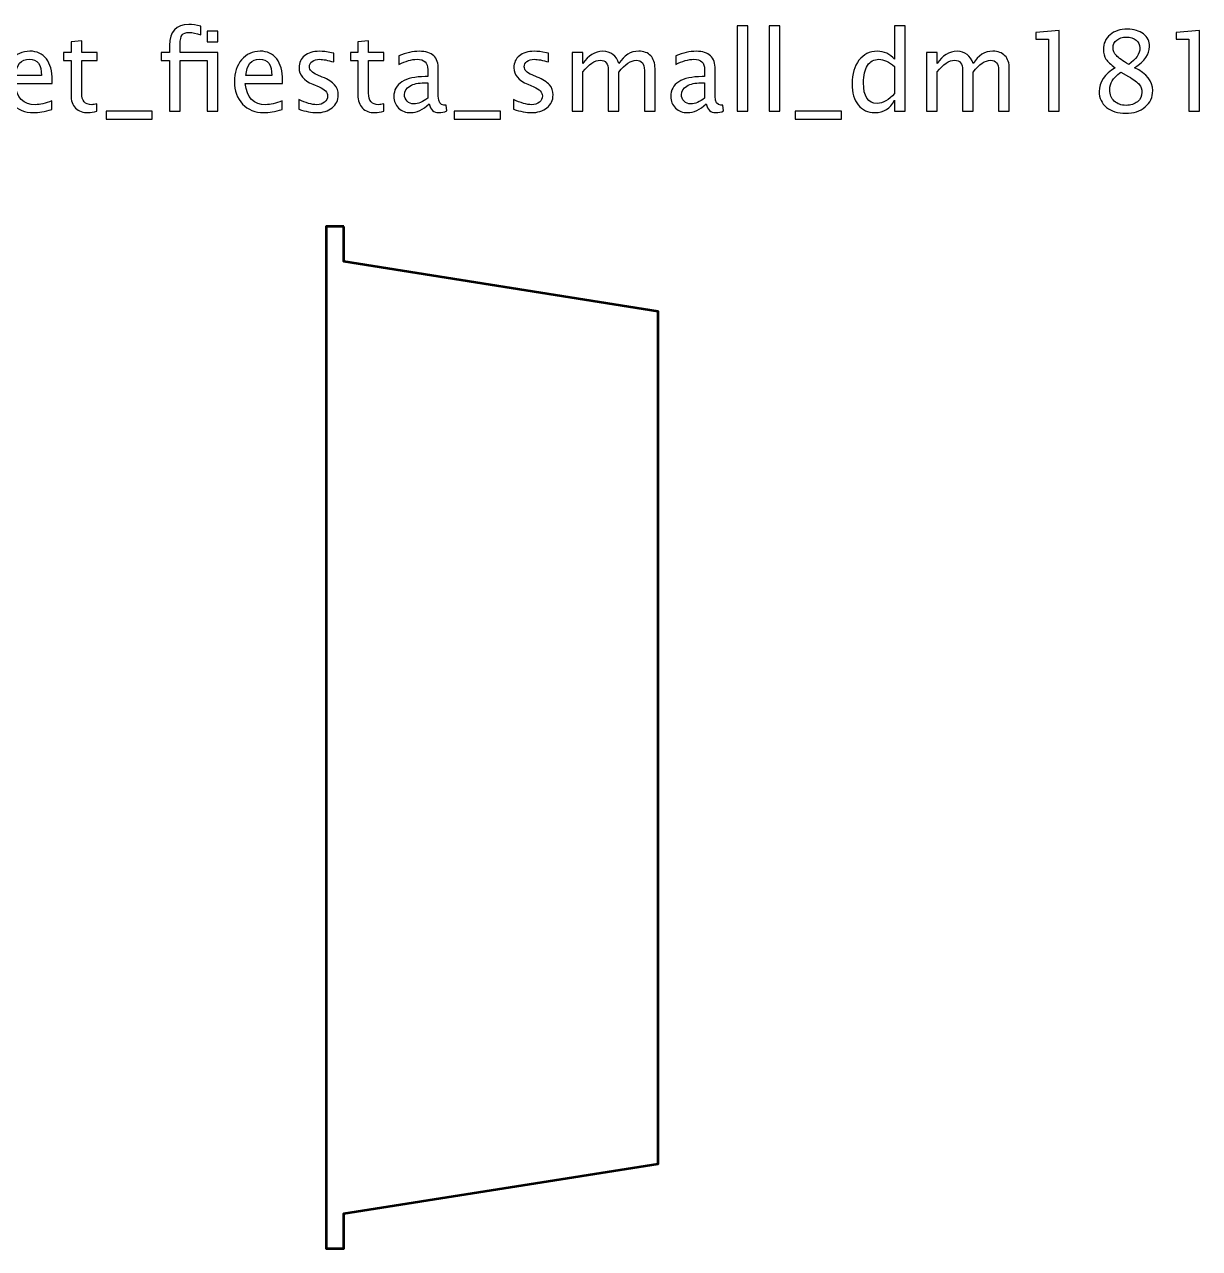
# Model space of a CAD drawing. Header units: centimetres. Extents: x -42 to 63, y -49 to 29.
# Drawn here: x -12.5 to 0.95, y -29.85 to -15.84 of the extents above; entities that cross this region are included whole.
import ezdxf

# ---------------------------------------------------------------- set-up
doc = ezdxf.new("R2010")
doc.units = ezdxf.units.CM
doc.header["$MEASUREMENT"] = 0
doc.layers.add('Layer 1', color=7, linetype='Continuous')

msp = doc.modelspace()

# ---------------------------------------------------------------- linework, layer by layer
at = {"layer": 'Layer 1'}
for points, knots in [([(-10.84399, -16.82956), (-10.84399, -16.82956), (-10.84399, -16.2479), (-10.84399, -16.2479), (-10.84399, -16.2479), (-10.84399, -16.2479), (-10.93945, -16.2479), (-10.93945, -16.2479), (-10.93945, -16.2479), (-10.93945, -16.2479), (-10.93945, -16.15646), (-10.93945, -16.15646), (-10.93945, -16.15646), (-10.93945, -16.15646), (-10.84399, -16.15646), (-10.84399, -16.15646), (-10.84399, -16.15646), (-10.84399, -16.15646), (-10.84399, -16.07581), (-10.84399, -16.07581), (-10.84399, -16.07581), (-10.84399, -15.91537), (-10.77075, -15.83515), (-10.62428, -15.83515), (-10.62428, -15.83515), (-10.58322, -15.83515), (-10.53665, -15.84192), (-10.48458, -15.85547), (-10.48458, -15.85547), (-10.48458, -15.85547), (-10.48458, -15.95326), (-10.48458, -15.95326), (-10.48458, -15.95326), (-10.53982, -15.93548), (-10.58406, -15.92659), (-10.61729, -15.92659), (-10.61729, -15.92659), (-10.65772, -15.92659), (-10.68524, -15.93611), (-10.69984, -15.95538), (-10.69984, -15.95538), (-10.71466, -15.97464), (-10.72207, -16.01041), (-10.72207, -16.06269), (-10.72207, -16.06269), (-10.72207, -16.06269), (-10.72207, -16.15646), (-10.72207, -16.15646), (-10.72207, -16.15646), (-10.72207, -16.15646), (-10.29281, -16.15646), (-10.29281, -16.15646), (-10.29281, -16.15646), (-10.29281, -16.15646), (-10.29281, -16.82956), (-10.29281, -16.82956), (-10.29281, -16.82956), (-10.29281, -16.82956), (-10.41473, -16.82956), (-10.41473, -16.82956), (-10.41473, -16.82956), (-10.41473, -16.82956), (-10.41473, -16.2479), (-10.41473, -16.2479), (-10.41473, -16.2479), (-10.41473, -16.2479), (-10.72207, -16.2479), (-10.72207, -16.2479), (-10.72207, -16.2479), (-10.72207, -16.2479), (-10.72207, -16.82956), (-10.72207, -16.82956), (-10.72207, -16.82956), (-10.72207, -16.82956), (-10.84399, -16.82956), (-10.84399, -16.82956)], [0, 0, 0, 0, 0.05, 0.05, 0.05, 0.05, 0.1, 0.1, 0.1, 0.1, 0.15, 0.15, 0.15, 0.15, 0.2, 0.2, 0.2, 0.2, 0.25, 0.25, 0.25, 0.25, 0.3, 0.3, 0.3, 0.3, 0.35, 0.35, 0.35, 0.35, 0.4, 0.4, 0.4, 0.4, 0.45, 0.45, 0.45, 0.45, 0.5, 0.5, 0.5, 0.5, 0.55, 0.55, 0.55, 0.55, 0.6, 0.6, 0.6, 0.6, 0.65, 0.65, 0.65, 0.65, 0.7, 0.7, 0.7, 0.7, 0.75, 0.75, 0.75, 0.75, 0.8, 0.8, 0.8, 0.8, 0.85, 0.85, 0.85, 0.85, 0.9, 0.9, 0.9, 0.9, 1, 1, 1, 1]), ([(-10.41473, -16.03327), (-10.41473, -16.03327), (-10.41473, -15.91135), (-10.41473, -15.91135), (-10.41473, -15.91135), (-10.41473, -15.91135), (-10.29281, -15.91135), (-10.29281, -15.91135), (-10.29281, -15.91135), (-10.29281, -15.91135), (-10.29281, -16.03327), (-10.29281, -16.03327), (-10.29281, -16.03327), (-10.29281, -16.03327), (-10.41473, -16.03327), (-10.41473, -16.03327)], [0, 0, 0, 0, 0.2, 0.2, 0.2, 0.2, 0.4, 0.4, 0.4, 0.4, 0.6, 0.6, 0.6, 0.6, 1, 1, 1, 1]), ([(-4.34751, -16.82956), (-4.34751, -16.82956), (-4.34751, -15.85039), (-4.34751, -15.85039), (-4.34751, -15.85039), (-4.34751, -15.85039), (-4.22559, -15.85039), (-4.22559, -15.85039), (-4.22559, -15.85039), (-4.22559, -15.85039), (-4.22559, -16.82956), (-4.22559, -16.82956), (-4.22559, -16.82956), (-4.22559, -16.82956), (-4.34751, -16.82956), (-4.34751, -16.82956)], [0, 0, 0, 0, 0.2, 0.2, 0.2, 0.2, 0.4, 0.4, 0.4, 0.4, 0.6, 0.6, 0.6, 0.6, 1, 1, 1, 1]), ([(-3.98048, -16.82956), (-3.98048, -16.82956), (-3.98048, -15.85039), (-3.98048, -15.85039), (-3.98048, -15.85039), (-3.98048, -15.85039), (-3.85856, -15.85039), (-3.85856, -15.85039), (-3.85856, -15.85039), (-3.85856, -15.85039), (-3.85856, -16.82956), (-3.85856, -16.82956), (-3.85856, -16.82956), (-3.85856, -16.82956), (-3.98048, -16.82956), (-3.98048, -16.82956)], [0, 0, 0, 0, 0.2, 0.2, 0.2, 0.2, 0.4, 0.4, 0.4, 0.4, 0.6, 0.6, 0.6, 0.6, 1, 1, 1, 1]), ([(-2.54538, -16.82956), (-2.54538, -16.82956), (-2.54538, -16.70319), (-2.54538, -16.70319), (-2.54538, -16.70319), (-2.59512, -16.7976), (-2.67005, -16.8448), (-2.77017, -16.8448), (-2.77017, -16.8448), (-2.85145, -16.8448), (-2.91537, -16.81538), (-2.96194, -16.75632), (-2.96194, -16.75632), (-3.00851, -16.69727), (-3.03179, -16.61662), (-3.03179, -16.51439), (-3.03179, -16.51439), (-3.03179, -16.40263), (-3.00533, -16.31267), (-2.95263, -16.24451), (-2.95263, -16.24451), (-2.89971, -16.17657), (-2.83028, -16.14249), (-2.74413, -16.14249), (-2.74413, -16.14249), (-2.66434, -16.14249), (-2.59787, -16.17297), (-2.54538, -16.23414), (-2.54538, -16.23414), (-2.54538, -16.23414), (-2.54538, -15.85039), (-2.54538, -15.85039), (-2.54538, -15.85039), (-2.54538, -15.85039), (-2.42346, -15.85039), (-2.42346, -15.85039), (-2.42346, -15.85039), (-2.42346, -15.85039), (-2.42346, -16.82956), (-2.42346, -16.82956), (-2.42346, -16.82956), (-2.42346, -16.82956), (-2.54538, -16.82956), (-2.54538, -16.82956)], [0, 0, 0, 0, 0.08333333, 0.08333333, 0.08333333, 0.08333333, 0.16666667, 0.16666667, 0.16666667, 0.16666667, 0.25, 0.25, 0.25, 0.25, 0.33333333, 0.33333333, 0.33333333, 0.33333333, 0.41666667, 0.41666667, 0.41666667, 0.41666667, 0.5, 0.5, 0.5, 0.5, 0.58333333, 0.58333333, 0.58333333, 0.58333333, 0.66666667, 0.66666667, 0.66666667, 0.66666667, 0.75, 0.75, 0.75, 0.75, 0.83333333, 0.83333333, 0.83333333, 0.83333333, 1, 1, 1, 1]), ([(-0.78262, -16.82956), (-0.78262, -16.82956), (-0.78262, -16.00279), (-0.78262, -16.00279), (-0.78262, -16.00279), (-0.78262, -16.00279), (-0.92867, -16.00279), (-0.92867, -16.00279), (-0.92867, -16.00279), (-0.92867, -16.00279), (-0.92867, -15.92659), (-0.92867, -15.92659), (-0.92867, -15.92659), (-0.92867, -15.92659), (-0.6607, -15.90373), (-0.6607, -15.90373), (-0.6607, -15.90373), (-0.6607, -15.90373), (-0.6607, -16.82956), (-0.6607, -16.82956), (-0.6607, -16.82956), (-0.6607, -16.82956), (-0.78262, -16.82956), (-0.78262, -16.82956)], [0, 0, 0, 0, 0.14285714, 0.14285714, 0.14285714, 0.14285714, 0.28571429, 0.28571429, 0.28571429, 0.28571429, 0.42857143, 0.42857143, 0.42857143, 0.42857143, 0.57142857, 0.57142857, 0.57142857, 0.57142857, 0.71428571, 0.71428571, 0.71428571, 0.71428571, 1, 1, 1, 1]), ([(-0.0202, -16.32981), (-0.07058, -16.29468), (-0.10571, -16.26208), (-0.1254, -16.23181), (-0.1254, -16.23181), (-0.14508, -16.20176), (-0.15482, -16.16535), (-0.15482, -16.1228), (-0.15482, -16.1228), (-0.15482, -16.05338), (-0.12942, -15.99686), (-0.07883, -15.95347), (-0.07883, -15.95347), (-0.02803, -15.91008), (0.03822, -15.88849), (0.11992, -15.88849), (0.11992, -15.88849), (0.19528, -15.88849), (0.25645, -15.9069), (0.30323, -15.94373), (0.30323, -15.94373), (0.35001, -15.98035), (0.3735, -16.02819), (0.3735, -16.08682), (0.3735, -16.08682), (0.3735, -16.17572), (0.31656, -16.25679), (0.2029, -16.32981), (0.2029, -16.32981), (0.34112, -16.39755), (0.41033, -16.48497), (0.41033, -16.59207), (0.41033, -16.59207), (0.41033, -16.66848), (0.38133, -16.73092), (0.32355, -16.77961), (0.32355, -16.77961), (0.26576, -16.82808), (0.19147, -16.85242), (0.10045, -16.85242), (0.10045, -16.85242), (0.00965, -16.85242), (-0.06359, -16.82956), (-0.11947, -16.78384), (-0.11947, -16.78384), (-0.17514, -16.73833), (-0.20308, -16.67822), (-0.20308, -16.60392), (-0.20308, -16.60392), (-0.20308, -16.49386), (-0.14212, -16.40263), (-0.0202, -16.32981)], [0, 0, 0, 0, 0.07142857, 0.07142857, 0.07142857, 0.07142857, 0.14285714, 0.14285714, 0.14285714, 0.14285714, 0.21428571, 0.21428571, 0.21428571, 0.21428571, 0.28571429, 0.28571429, 0.28571429, 0.28571429, 0.35714286, 0.35714286, 0.35714286, 0.35714286, 0.42857143, 0.42857143, 0.42857143, 0.42857143, 0.5, 0.5, 0.5, 0.5, 0.57142857, 0.57142857, 0.57142857, 0.57142857, 0.64285714, 0.64285714, 0.64285714, 0.64285714, 0.71428571, 0.71428571, 0.71428571, 0.71428571, 0.78571429, 0.78571429, 0.78571429, 0.78571429, 0.85714286, 0.85714286, 0.85714286, 0.85714286, 1, 1, 1, 1]), ([(0.8235, -16.82956), (0.8235, -16.82956), (0.8235, -16.00279), (0.8235, -16.00279), (0.8235, -16.00279), (0.8235, -16.00279), (0.67745, -16.00279), (0.67745, -16.00279), (0.67745, -16.00279), (0.67745, -16.00279), (0.67745, -15.92659), (0.67745, -15.92659), (0.67745, -15.92659), (0.67745, -15.92659), (0.94542, -15.90373), (0.94542, -15.90373), (0.94542, -15.90373), (0.94542, -15.90373), (0.94542, -16.82956), (0.94542, -16.82956), (0.94542, -16.82956), (0.94542, -16.82956), (0.8235, -16.82956), (0.8235, -16.82956)], [0, 0, 0, 0, 0.14285714, 0.14285714, 0.14285714, 0.14285714, 0.28571429, 0.28571429, 0.28571429, 0.28571429, 0.42857143, 0.42857143, 0.42857143, 0.42857143, 0.57142857, 0.57142857, 0.57142857, 0.57142857, 0.71428571, 0.71428571, 0.71428571, 0.71428571, 1, 1, 1, 1]), ([(-11.67584, -16.82935), (-11.71352, -16.83972), (-11.74632, -16.8448), (-11.77405, -16.8448), (-11.77405, -16.8448), (-11.83628, -16.8448), (-11.88475, -16.82702), (-11.91947, -16.79146), (-11.91947, -16.79146), (-11.95439, -16.7559), (-11.97175, -16.70658), (-11.97175, -16.64329), (-11.97175, -16.64329), (-11.97175, -16.64329), (-11.97175, -16.2479), (-11.97175, -16.2479), (-11.97175, -16.2479), (-11.97175, -16.2479), (-12.05599, -16.2479), (-12.05599, -16.2479), (-12.05599, -16.2479), (-12.05599, -16.2479), (-12.05599, -16.15646), (-12.05599, -16.15646), (-12.05599, -16.15646), (-12.05599, -16.15646), (-11.97175, -16.15646), (-11.97175, -16.15646), (-11.97175, -16.15646), (-11.97175, -16.15646), (-11.97175, -16.03475), (-11.97175, -16.03475), (-11.97175, -16.03475), (-11.97175, -16.03475), (-11.84983, -16.02311), (-11.84983, -16.02311), (-11.84983, -16.02311), (-11.84983, -16.02311), (-11.84983, -16.15646), (-11.84983, -16.15646), (-11.84983, -16.15646), (-11.84983, -16.15646), (-11.6733, -16.15646), (-11.6733, -16.15646), (-11.6733, -16.15646), (-11.6733, -16.15646), (-11.6733, -16.2479), (-11.6733, -16.2479), (-11.6733, -16.2479), (-11.6733, -16.2479), (-11.84983, -16.2479), (-11.84983, -16.2479), (-11.84983, -16.2479), (-11.84983, -16.2479), (-11.84983, -16.62128), (-11.84983, -16.62128), (-11.84983, -16.62128), (-11.84983, -16.70933), (-11.81152, -16.75336), (-11.73511, -16.75336), (-11.73511, -16.75336), (-11.71881, -16.75336), (-11.69912, -16.75061), (-11.67584, -16.74532), (-11.67584, -16.74532), (-11.67584, -16.74532), (-11.67584, -16.82935), (-11.67584, -16.82935)], [0, 0, 0, 0, 0.05555556, 0.05555556, 0.05555556, 0.05555556, 0.11111111, 0.11111111, 0.11111111, 0.11111111, 0.16666667, 0.16666667, 0.16666667, 0.16666667, 0.22222222, 0.22222222, 0.22222222, 0.22222222, 0.27777778, 0.27777778, 0.27777778, 0.27777778, 0.33333333, 0.33333333, 0.33333333, 0.33333333, 0.38888889, 0.38888889, 0.38888889, 0.38888889, 0.44444444, 0.44444444, 0.44444444, 0.44444444, 0.5, 0.5, 0.5, 0.5, 0.55555556, 0.55555556, 0.55555556, 0.55555556, 0.61111111, 0.61111111, 0.61111111, 0.61111111, 0.66666667, 0.66666667, 0.66666667, 0.66666667, 0.72222222, 0.72222222, 0.72222222, 0.72222222, 0.77777778, 0.77777778, 0.77777778, 0.77777778, 0.83333333, 0.83333333, 0.83333333, 0.83333333, 0.88888889, 0.88888889, 0.88888889, 0.88888889, 1, 1, 1, 1]), ([(-8.39225, -16.82935), (-8.42993, -16.83972), (-8.46273, -16.8448), (-8.49046, -16.8448), (-8.49046, -16.8448), (-8.55269, -16.8448), (-8.60116, -16.82702), (-8.63588, -16.79146), (-8.63588, -16.79146), (-8.6708, -16.7559), (-8.68816, -16.70658), (-8.68816, -16.64329), (-8.68816, -16.64329), (-8.68816, -16.64329), (-8.68816, -16.2479), (-8.68816, -16.2479), (-8.68816, -16.2479), (-8.68816, -16.2479), (-8.7724, -16.2479), (-8.7724, -16.2479), (-8.7724, -16.2479), (-8.7724, -16.2479), (-8.7724, -16.15646), (-8.7724, -16.15646), (-8.7724, -16.15646), (-8.7724, -16.15646), (-8.68816, -16.15646), (-8.68816, -16.15646), (-8.68816, -16.15646), (-8.68816, -16.15646), (-8.68816, -16.03475), (-8.68816, -16.03475), (-8.68816, -16.03475), (-8.68816, -16.03475), (-8.56624, -16.02311), (-8.56624, -16.02311), (-8.56624, -16.02311), (-8.56624, -16.02311), (-8.56624, -16.15646), (-8.56624, -16.15646), (-8.56624, -16.15646), (-8.56624, -16.15646), (-8.38971, -16.15646), (-8.38971, -16.15646), (-8.38971, -16.15646), (-8.38971, -16.15646), (-8.38971, -16.2479), (-8.38971, -16.2479), (-8.38971, -16.2479), (-8.38971, -16.2479), (-8.56624, -16.2479), (-8.56624, -16.2479), (-8.56624, -16.2479), (-8.56624, -16.2479), (-8.56624, -16.62128), (-8.56624, -16.62128), (-8.56624, -16.62128), (-8.56624, -16.70933), (-8.52793, -16.75336), (-8.45152, -16.75336), (-8.45152, -16.75336), (-8.43522, -16.75336), (-8.41553, -16.75061), (-8.39225, -16.74532), (-8.39225, -16.74532), (-8.39225, -16.74532), (-8.39225, -16.82935), (-8.39225, -16.82935)], [0, 0, 0, 0, 0.05555556, 0.05555556, 0.05555556, 0.05555556, 0.11111111, 0.11111111, 0.11111111, 0.11111111, 0.16666667, 0.16666667, 0.16666667, 0.16666667, 0.22222222, 0.22222222, 0.22222222, 0.22222222, 0.27777778, 0.27777778, 0.27777778, 0.27777778, 0.33333333, 0.33333333, 0.33333333, 0.33333333, 0.38888889, 0.38888889, 0.38888889, 0.38888889, 0.44444444, 0.44444444, 0.44444444, 0.44444444, 0.5, 0.5, 0.5, 0.5, 0.55555556, 0.55555556, 0.55555556, 0.55555556, 0.61111111, 0.61111111, 0.61111111, 0.61111111, 0.66666667, 0.66666667, 0.66666667, 0.66666667, 0.72222222, 0.72222222, 0.72222222, 0.72222222, 0.77777778, 0.77777778, 0.77777778, 0.77777778, 0.83333333, 0.83333333, 0.83333333, 0.83333333, 0.88888889, 0.88888889, 0.88888889, 0.88888889, 1, 1, 1, 1]), ([(0.13474, -16.2915), (0.22025, -16.23499), (0.26301, -16.17233), (0.26301, -16.10312), (0.26301, -16.10312), (0.26301, -16.06608), (0.24862, -16.03644), (0.22004, -16.0138), (0.22004, -16.0138), (0.19126, -15.99115), (0.15379, -15.97993), (0.10744, -15.97993), (0.10744, -15.97993), (0.06256, -15.97993), (0.02594, -15.99094), (-0.00221, -16.01316), (-0.00221, -16.01316), (-0.03036, -16.03539), (-0.04433, -16.06396), (-0.04433, -16.09931), (-0.04433, -16.09931), (-0.04433, -16.1336), (-0.03163, -16.1645), (-0.00623, -16.19202), (-0.00623, -16.19202), (0.01917, -16.21932), (0.06616, -16.25256), (0.13474, -16.2915)], [0, 0, 0, 0, 0.125, 0.125, 0.125, 0.125, 0.25, 0.25, 0.25, 0.25, 0.375, 0.375, 0.375, 0.375, 0.5, 0.5, 0.5, 0.5, 0.625, 0.625, 0.625, 0.625, 0.75, 0.75, 0.75, 0.75, 1, 1, 1, 1]), ([(-12.1904, -16.80797), (-12.27231, -16.83252), (-12.34238, -16.8448), (-12.4008, -16.8448), (-12.4008, -16.8448), (-12.50049, -16.8448), (-12.58156, -16.81178), (-12.644, -16.74595), (-12.644, -16.74595), (-12.70644, -16.68012), (-12.73777, -16.59482), (-12.73777, -16.48983), (-12.73777, -16.48983), (-12.73777, -16.38802), (-12.71025, -16.30441), (-12.65501, -16.23901), (-12.65501, -16.23901), (-12.59976, -16.17382), (-12.52907, -16.14122), (-12.44292, -16.14122), (-12.44292, -16.14122), (-12.36143, -16.14122), (-12.29835, -16.17022), (-12.2539, -16.22821), (-12.2539, -16.22821), (-12.20945, -16.28621), (-12.18722, -16.36834), (-12.18722, -16.47481), (-12.18722, -16.47481), (-12.18722, -16.47481), (-12.18786, -16.51206), (-12.18786, -16.51206), (-12.18786, -16.51206), (-12.18786, -16.51206), (-12.61331, -16.51206), (-12.61331, -16.51206), (-12.61331, -16.51206), (-12.59553, -16.67293), (-12.517, -16.75336), (-12.37794, -16.75336), (-12.37794, -16.75336), (-12.32692, -16.75336), (-12.26448, -16.73897), (-12.1904, -16.71018), (-12.1904, -16.71018), (-12.1904, -16.71018), (-12.1904, -16.80797), (-12.1904, -16.80797)], [0, 0, 0, 0, 0.07692308, 0.07692308, 0.07692308, 0.07692308, 0.15384615, 0.15384615, 0.15384615, 0.15384615, 0.23076923, 0.23076923, 0.23076923, 0.23076923, 0.30769231, 0.30769231, 0.30769231, 0.30769231, 0.38461538, 0.38461538, 0.38461538, 0.38461538, 0.46153846, 0.46153846, 0.46153846, 0.46153846, 0.53846154, 0.53846154, 0.53846154, 0.53846154, 0.61538462, 0.61538462, 0.61538462, 0.61538462, 0.69230769, 0.69230769, 0.69230769, 0.69230769, 0.76923077, 0.76923077, 0.76923077, 0.76923077, 0.84615385, 0.84615385, 0.84615385, 0.84615385, 1, 1, 1, 1]), ([(-12.60696, -16.42062), (-12.60696, -16.42062), (-12.30978, -16.42062), (-12.30978, -16.42062), (-12.30978, -16.42062), (-12.30978, -16.29531), (-12.35656, -16.23266), (-12.4499, -16.23266), (-12.4499, -16.23266), (-12.54388, -16.23266), (-12.59616, -16.29531), (-12.60696, -16.42062)], [0, 0, 0, 0, 0.25, 0.25, 0.25, 0.25, 0.5, 0.5, 0.5, 0.5, 1, 1, 1, 1]), ([(-9.5543, -16.80797), (-9.63621, -16.83252), (-9.70628, -16.8448), (-9.7647, -16.8448), (-9.7647, -16.8448), (-9.86439, -16.8448), (-9.94546, -16.81178), (-10.0079, -16.74595), (-10.0079, -16.74595), (-10.07034, -16.68012), (-10.10167, -16.59482), (-10.10167, -16.48983), (-10.10167, -16.48983), (-10.10167, -16.38802), (-10.07415, -16.30441), (-10.01891, -16.23901), (-10.01891, -16.23901), (-9.96366, -16.17382), (-9.89297, -16.14122), (-9.80682, -16.14122), (-9.80682, -16.14122), (-9.72533, -16.14122), (-9.66225, -16.17022), (-9.6178, -16.22821), (-9.6178, -16.22821), (-9.57335, -16.28621), (-9.55112, -16.36834), (-9.55112, -16.47481), (-9.55112, -16.47481), (-9.55112, -16.47481), (-9.55176, -16.51206), (-9.55176, -16.51206), (-9.55176, -16.51206), (-9.55176, -16.51206), (-9.97721, -16.51206), (-9.97721, -16.51206), (-9.97721, -16.51206), (-9.95943, -16.67293), (-9.8809, -16.75336), (-9.74184, -16.75336), (-9.74184, -16.75336), (-9.69082, -16.75336), (-9.62838, -16.73897), (-9.5543, -16.71018), (-9.5543, -16.71018), (-9.5543, -16.71018), (-9.5543, -16.80797), (-9.5543, -16.80797)], [0, 0, 0, 0, 0.07692308, 0.07692308, 0.07692308, 0.07692308, 0.15384615, 0.15384615, 0.15384615, 0.15384615, 0.23076923, 0.23076923, 0.23076923, 0.23076923, 0.30769231, 0.30769231, 0.30769231, 0.30769231, 0.38461538, 0.38461538, 0.38461538, 0.38461538, 0.46153846, 0.46153846, 0.46153846, 0.46153846, 0.53846154, 0.53846154, 0.53846154, 0.53846154, 0.61538462, 0.61538462, 0.61538462, 0.61538462, 0.69230769, 0.69230769, 0.69230769, 0.69230769, 0.76923077, 0.76923077, 0.76923077, 0.76923077, 0.84615385, 0.84615385, 0.84615385, 0.84615385, 1, 1, 1, 1]), ([(-9.97086, -16.42062), (-9.97086, -16.42062), (-9.67368, -16.42062), (-9.67368, -16.42062), (-9.67368, -16.42062), (-9.67368, -16.29531), (-9.72046, -16.23266), (-9.8138, -16.23266), (-9.8138, -16.23266), (-9.90778, -16.23266), (-9.96006, -16.29531), (-9.97086, -16.42062)], [0, 0, 0, 0, 0.25, 0.25, 0.25, 0.25, 0.5, 0.5, 0.5, 0.5, 1, 1, 1, 1]), ([(-9.36486, -16.80543), (-9.36486, -16.80543), (-9.36486, -16.69367), (-9.36486, -16.69367), (-9.36486, -16.69367), (-9.28506, -16.73346), (-9.21585, -16.75336), (-9.15679, -16.75336), (-9.15679, -16.75336), (-9.12165, -16.75336), (-9.09244, -16.74383), (-9.06937, -16.72478), (-9.06937, -16.72478), (-9.0463, -16.70595), (-9.03466, -16.68224), (-9.03466, -16.65366), (-9.03466, -16.65366), (-9.03466, -16.61197), (-9.06704, -16.57746), (-9.13181, -16.55016), (-9.13181, -16.55016), (-9.13181, -16.55016), (-9.20315, -16.51989), (-9.20315, -16.51989), (-9.20315, -16.51989), (-9.30834, -16.47629), (-9.36105, -16.41321), (-9.36105, -16.3313), (-9.36105, -16.3313), (-9.36105, -16.27266), (-9.34031, -16.22652), (-9.29882, -16.19287), (-9.29882, -16.19287), (-9.25733, -16.15921), (-9.20039, -16.14249), (-9.12822, -16.14249), (-9.12822, -16.14249), (-9.09075, -16.14249), (-9.04418, -16.14757), (-8.98894, -16.15794), (-8.98894, -16.15794), (-8.98894, -16.15794), (-8.96354, -16.16281), (-8.96354, -16.16281), (-8.96354, -16.16281), (-8.96354, -16.16281), (-8.96354, -16.26441), (-8.96354, -16.26441), (-8.96354, -16.26441), (-9.03148, -16.24409), (-9.08567, -16.23393), (-9.1261, -16.23393), (-9.1261, -16.23393), (-9.16166, -16.23393), (-9.18981, -16.24176), (-9.21119, -16.25721), (-9.21119, -16.25721), (-9.23236, -16.27266), (-9.24294, -16.29341), (-9.24294, -16.31944), (-9.24294, -16.31944), (-9.24294, -16.35606), (-9.21331, -16.38718), (-9.15383, -16.41236), (-9.15383, -16.41236), (-9.15383, -16.41236), (-9.0952, -16.43713), (-9.0952, -16.43713), (-9.0952, -16.43713), (-9.02873, -16.46507), (-8.98174, -16.4947), (-8.95423, -16.52582), (-8.95423, -16.52582), (-8.9265, -16.55693), (-8.91274, -16.59588), (-8.91274, -16.64245), (-8.91274, -16.64245), (-8.91274, -16.7015), (-8.93602, -16.74997), (-8.9828, -16.78786), (-8.9828, -16.78786), (-9.02937, -16.82575), (-9.08906, -16.8448), (-9.16166, -16.8448), (-9.16166, -16.8448), (-9.21754, -16.8448), (-9.28506, -16.83168), (-9.36486, -16.80543)], [0, 0, 0, 0, 0.04347826, 0.04347826, 0.04347826, 0.04347826, 0.08695652, 0.08695652, 0.08695652, 0.08695652, 0.13043478, 0.13043478, 0.13043478, 0.13043478, 0.17391304, 0.17391304, 0.17391304, 0.17391304, 0.2173913, 0.2173913, 0.2173913, 0.2173913, 0.26086957, 0.26086957, 0.26086957, 0.26086957, 0.30434783, 0.30434783, 0.30434783, 0.30434783, 0.34782609, 0.34782609, 0.34782609, 0.34782609, 0.39130435, 0.39130435, 0.39130435, 0.39130435, 0.43478261, 0.43478261, 0.43478261, 0.43478261, 0.47826087, 0.47826087, 0.47826087, 0.47826087, 0.52173913, 0.52173913, 0.52173913, 0.52173913, 0.56521739, 0.56521739, 0.56521739, 0.56521739, 0.60869565, 0.60869565, 0.60869565, 0.60869565, 0.65217391, 0.65217391, 0.65217391, 0.65217391, 0.69565217, 0.69565217, 0.69565217, 0.69565217, 0.73913043, 0.73913043, 0.73913043, 0.73913043, 0.7826087, 0.7826087, 0.7826087, 0.7826087, 0.82608696, 0.82608696, 0.82608696, 0.82608696, 0.86956522, 0.86956522, 0.86956522, 0.86956522, 0.91304348, 0.91304348, 0.91304348, 0.91304348, 1, 1, 1, 1]), ([(-7.87134, -16.74383), (-7.94457, -16.81114), (-8.01506, -16.8448), (-8.08279, -16.8448), (-8.08279, -16.8448), (-8.13846, -16.8448), (-8.18482, -16.82744), (-8.22143, -16.79252), (-8.22143, -16.79252), (-8.25826, -16.75759), (-8.27668, -16.71357), (-8.27668, -16.66044), (-8.27668, -16.66044), (-8.27668, -16.58699), (-8.24578, -16.53047), (-8.18397, -16.4911), (-8.18397, -16.4911), (-8.12216, -16.45173), (-8.03347, -16.43205), (-7.9179, -16.43205), (-7.9179, -16.43205), (-7.9179, -16.43205), (-7.88933, -16.43205), (-7.88933, -16.43205), (-7.88933, -16.43205), (-7.88933, -16.43205), (-7.88933, -16.35098), (-7.88933, -16.35098), (-7.88933, -16.35098), (-7.88933, -16.27288), (-7.92997, -16.23393), (-8.01146, -16.23393), (-8.01146, -16.23393), (-8.07454, -16.23393), (-8.14354, -16.25383), (-8.21826, -16.29362), (-8.21826, -16.29362), (-8.21826, -16.29362), (-8.21826, -16.19329), (-8.21826, -16.19329), (-8.21826, -16.19329), (-8.13613, -16.15942), (-8.05866, -16.14249), (-7.98606, -16.14249), (-7.98606, -16.14249), (-7.91134, -16.14249), (-7.8561, -16.15942), (-7.82075, -16.1935), (-7.82075, -16.1935), (-7.78519, -16.22758), (-7.76741, -16.28007), (-7.76741, -16.35098), (-7.76741, -16.35098), (-7.76741, -16.35098), (-7.76741, -16.65515), (-7.76741, -16.65515), (-7.76741, -16.65515), (-7.76741, -16.72478), (-7.74603, -16.75971), (-7.70306, -16.75971), (-7.70306, -16.75971), (-7.69777, -16.75971), (-7.68994, -16.75886), (-7.67957, -16.75717), (-7.67957, -16.75717), (-7.67957, -16.75717), (-7.67089, -16.8249), (-7.67089, -16.8249), (-7.67089, -16.8249), (-7.69862, -16.83824), (-7.7291, -16.8448), (-7.76254, -16.8448), (-7.76254, -16.8448), (-7.81948, -16.8448), (-7.85567, -16.81114), (-7.87134, -16.74383)], [0, 0, 0, 0, 0.05, 0.05, 0.05, 0.05, 0.1, 0.1, 0.1, 0.1, 0.15, 0.15, 0.15, 0.15, 0.2, 0.2, 0.2, 0.2, 0.25, 0.25, 0.25, 0.25, 0.3, 0.3, 0.3, 0.3, 0.35, 0.35, 0.35, 0.35, 0.4, 0.4, 0.4, 0.4, 0.45, 0.45, 0.45, 0.45, 0.5, 0.5, 0.5, 0.5, 0.55, 0.55, 0.55, 0.55, 0.6, 0.6, 0.6, 0.6, 0.65, 0.65, 0.65, 0.65, 0.7, 0.7, 0.7, 0.7, 0.75, 0.75, 0.75, 0.75, 0.8, 0.8, 0.8, 0.8, 0.85, 0.85, 0.85, 0.85, 0.9, 0.9, 0.9, 0.9, 1, 1, 1, 1]), ([(-6.90614, -16.80543), (-6.90614, -16.80543), (-6.90614, -16.69367), (-6.90614, -16.69367), (-6.90614, -16.69367), (-6.82634, -16.73346), (-6.75713, -16.75336), (-6.69807, -16.75336), (-6.69807, -16.75336), (-6.66293, -16.75336), (-6.63372, -16.74383), (-6.61065, -16.72478), (-6.61065, -16.72478), (-6.58758, -16.70595), (-6.57594, -16.68224), (-6.57594, -16.65366), (-6.57594, -16.65366), (-6.57594, -16.61197), (-6.60832, -16.57746), (-6.67309, -16.55016), (-6.67309, -16.55016), (-6.67309, -16.55016), (-6.74443, -16.51989), (-6.74443, -16.51989), (-6.74443, -16.51989), (-6.84962, -16.47629), (-6.90233, -16.41321), (-6.90233, -16.3313), (-6.90233, -16.3313), (-6.90233, -16.27266), (-6.88159, -16.22652), (-6.8401, -16.19287), (-6.8401, -16.19287), (-6.79861, -16.15921), (-6.74167, -16.14249), (-6.6695, -16.14249), (-6.6695, -16.14249), (-6.63203, -16.14249), (-6.58546, -16.14757), (-6.53022, -16.15794), (-6.53022, -16.15794), (-6.53022, -16.15794), (-6.50482, -16.16281), (-6.50482, -16.16281), (-6.50482, -16.16281), (-6.50482, -16.16281), (-6.50482, -16.26441), (-6.50482, -16.26441), (-6.50482, -16.26441), (-6.57276, -16.24409), (-6.62695, -16.23393), (-6.66738, -16.23393), (-6.66738, -16.23393), (-6.70294, -16.23393), (-6.73109, -16.24176), (-6.75247, -16.25721), (-6.75247, -16.25721), (-6.77364, -16.27266), (-6.78422, -16.29341), (-6.78422, -16.31944), (-6.78422, -16.31944), (-6.78422, -16.35606), (-6.75459, -16.38718), (-6.69511, -16.41236), (-6.69511, -16.41236), (-6.69511, -16.41236), (-6.63648, -16.43713), (-6.63648, -16.43713), (-6.63648, -16.43713), (-6.57001, -16.46507), (-6.52302, -16.4947), (-6.49551, -16.52582), (-6.49551, -16.52582), (-6.46778, -16.55693), (-6.45402, -16.59588), (-6.45402, -16.64245), (-6.45402, -16.64245), (-6.45402, -16.7015), (-6.4773, -16.74997), (-6.52408, -16.78786), (-6.52408, -16.78786), (-6.57065, -16.82575), (-6.63034, -16.8448), (-6.70294, -16.8448), (-6.70294, -16.8448), (-6.75882, -16.8448), (-6.82634, -16.83168), (-6.90614, -16.80543)], [0, 0, 0, 0, 0.04347826, 0.04347826, 0.04347826, 0.04347826, 0.08695652, 0.08695652, 0.08695652, 0.08695652, 0.13043478, 0.13043478, 0.13043478, 0.13043478, 0.17391304, 0.17391304, 0.17391304, 0.17391304, 0.2173913, 0.2173913, 0.2173913, 0.2173913, 0.26086957, 0.26086957, 0.26086957, 0.26086957, 0.30434783, 0.30434783, 0.30434783, 0.30434783, 0.34782609, 0.34782609, 0.34782609, 0.34782609, 0.39130435, 0.39130435, 0.39130435, 0.39130435, 0.43478261, 0.43478261, 0.43478261, 0.43478261, 0.47826087, 0.47826087, 0.47826087, 0.47826087, 0.52173913, 0.52173913, 0.52173913, 0.52173913, 0.56521739, 0.56521739, 0.56521739, 0.56521739, 0.60869565, 0.60869565, 0.60869565, 0.60869565, 0.65217391, 0.65217391, 0.65217391, 0.65217391, 0.69565217, 0.69565217, 0.69565217, 0.69565217, 0.73913043, 0.73913043, 0.73913043, 0.73913043, 0.7826087, 0.7826087, 0.7826087, 0.7826087, 0.82608696, 0.82608696, 0.82608696, 0.82608696, 0.86956522, 0.86956522, 0.86956522, 0.86956522, 0.91304348, 0.91304348, 0.91304348, 0.91304348, 1, 1, 1, 1]), ([(-6.23452, -16.82956), (-6.23452, -16.82956), (-6.23452, -16.15646), (-6.23452, -16.15646), (-6.23452, -16.15646), (-6.23452, -16.15646), (-6.1126, -16.15646), (-6.1126, -16.15646), (-6.1126, -16.15646), (-6.1126, -16.15646), (-6.1126, -16.28367), (-6.1126, -16.28367), (-6.1126, -16.28367), (-6.05312, -16.18948), (-5.97692, -16.14249), (-5.88358, -16.14249), (-5.88358, -16.14249), (-5.79362, -16.14249), (-5.73245, -16.18948), (-5.69985, -16.28367), (-5.69985, -16.28367), (-5.64206, -16.18863), (-5.56671, -16.14122), (-5.47421, -16.14122), (-5.47421, -16.14122), (-5.41516, -16.14122), (-5.36923, -16.15858), (-5.33642, -16.1935), (-5.33642, -16.1935), (-5.30361, -16.22843), (-5.2871, -16.27732), (-5.2871, -16.34019), (-5.2871, -16.34019), (-5.2871, -16.34019), (-5.2871, -16.82956), (-5.2871, -16.82956), (-5.2871, -16.82956), (-5.2871, -16.82956), (-5.40902, -16.82956), (-5.40902, -16.82956), (-5.40902, -16.82956), (-5.40902, -16.82956), (-5.40902, -16.36029), (-5.40902, -16.36029), (-5.40902, -16.36029), (-5.40902, -16.28367), (-5.4395, -16.24536), (-5.50046, -16.24536), (-5.50046, -16.24536), (-5.56375, -16.24536), (-5.63021, -16.29002), (-5.69985, -16.37956), (-5.69985, -16.37956), (-5.69985, -16.37956), (-5.69985, -16.82956), (-5.69985, -16.82956), (-5.69985, -16.82956), (-5.69985, -16.82956), (-5.82177, -16.82956), (-5.82177, -16.82956), (-5.82177, -16.82956), (-5.82177, -16.82956), (-5.82177, -16.35987), (-5.82177, -16.35987), (-5.82177, -16.35987), (-5.82177, -16.28261), (-5.85267, -16.24409), (-5.91469, -16.24409), (-5.91469, -16.24409), (-5.97629, -16.24409), (-6.04233, -16.28896), (-6.1126, -16.37892), (-6.1126, -16.37892), (-6.1126, -16.37892), (-6.1126, -16.82956), (-6.1126, -16.82956), (-6.1126, -16.82956), (-6.1126, -16.82956), (-6.23452, -16.82956), (-6.23452, -16.82956)], [0, 0, 0, 0, 0.04761905, 0.04761905, 0.04761905, 0.04761905, 0.0952381, 0.0952381, 0.0952381, 0.0952381, 0.14285714, 0.14285714, 0.14285714, 0.14285714, 0.19047619, 0.19047619, 0.19047619, 0.19047619, 0.23809524, 0.23809524, 0.23809524, 0.23809524, 0.28571429, 0.28571429, 0.28571429, 0.28571429, 0.33333333, 0.33333333, 0.33333333, 0.33333333, 0.38095238, 0.38095238, 0.38095238, 0.38095238, 0.42857143, 0.42857143, 0.42857143, 0.42857143, 0.47619048, 0.47619048, 0.47619048, 0.47619048, 0.52380952, 0.52380952, 0.52380952, 0.52380952, 0.57142857, 0.57142857, 0.57142857, 0.57142857, 0.61904762, 0.61904762, 0.61904762, 0.61904762, 0.66666667, 0.66666667, 0.66666667, 0.66666667, 0.71428571, 0.71428571, 0.71428571, 0.71428571, 0.76190476, 0.76190476, 0.76190476, 0.76190476, 0.80952381, 0.80952381, 0.80952381, 0.80952381, 0.85714286, 0.85714286, 0.85714286, 0.85714286, 0.9047619, 0.9047619, 0.9047619, 0.9047619, 1, 1, 1, 1]), ([(-4.70184, -16.74383), (-4.77507, -16.81114), (-4.84556, -16.8448), (-4.91329, -16.8448), (-4.91329, -16.8448), (-4.96896, -16.8448), (-5.01532, -16.82744), (-5.05193, -16.79252), (-5.05193, -16.79252), (-5.08876, -16.75759), (-5.10718, -16.71357), (-5.10718, -16.66044), (-5.10718, -16.66044), (-5.10718, -16.58699), (-5.07628, -16.53047), (-5.01447, -16.4911), (-5.01447, -16.4911), (-4.95266, -16.45173), (-4.86397, -16.43205), (-4.7484, -16.43205), (-4.7484, -16.43205), (-4.7484, -16.43205), (-4.71983, -16.43205), (-4.71983, -16.43205), (-4.71983, -16.43205), (-4.71983, -16.43205), (-4.71983, -16.35098), (-4.71983, -16.35098), (-4.71983, -16.35098), (-4.71983, -16.27288), (-4.76047, -16.23393), (-4.84196, -16.23393), (-4.84196, -16.23393), (-4.90504, -16.23393), (-4.97404, -16.25383), (-5.04876, -16.29362), (-5.04876, -16.29362), (-5.04876, -16.29362), (-5.04876, -16.19329), (-5.04876, -16.19329), (-5.04876, -16.19329), (-4.96663, -16.15942), (-4.88916, -16.14249), (-4.81656, -16.14249), (-4.81656, -16.14249), (-4.74184, -16.14249), (-4.6866, -16.15942), (-4.65125, -16.1935), (-4.65125, -16.1935), (-4.61569, -16.22758), (-4.59791, -16.28007), (-4.59791, -16.35098), (-4.59791, -16.35098), (-4.59791, -16.35098), (-4.59791, -16.65515), (-4.59791, -16.65515), (-4.59791, -16.65515), (-4.59791, -16.72478), (-4.57653, -16.75971), (-4.53356, -16.75971), (-4.53356, -16.75971), (-4.52827, -16.75971), (-4.52044, -16.75886), (-4.51007, -16.75717), (-4.51007, -16.75717), (-4.51007, -16.75717), (-4.50139, -16.8249), (-4.50139, -16.8249), (-4.50139, -16.8249), (-4.52912, -16.83824), (-4.5596, -16.8448), (-4.59304, -16.8448), (-4.59304, -16.8448), (-4.64998, -16.8448), (-4.68617, -16.81114), (-4.70184, -16.74383)], [0, 0, 0, 0, 0.05, 0.05, 0.05, 0.05, 0.1, 0.1, 0.1, 0.1, 0.15, 0.15, 0.15, 0.15, 0.2, 0.2, 0.2, 0.2, 0.25, 0.25, 0.25, 0.25, 0.3, 0.3, 0.3, 0.3, 0.35, 0.35, 0.35, 0.35, 0.4, 0.4, 0.4, 0.4, 0.45, 0.45, 0.45, 0.45, 0.5, 0.5, 0.5, 0.5, 0.55, 0.55, 0.55, 0.55, 0.6, 0.6, 0.6, 0.6, 0.65, 0.65, 0.65, 0.65, 0.7, 0.7, 0.7, 0.7, 0.75, 0.75, 0.75, 0.75, 0.8, 0.8, 0.8, 0.8, 0.85, 0.85, 0.85, 0.85, 0.9, 0.9, 0.9, 0.9, 1, 1, 1, 1]), ([(-2.54538, -16.31754), (-2.60867, -16.26187), (-2.66857, -16.23393), (-2.7253, -16.23393), (-2.7253, -16.23393), (-2.78118, -16.23393), (-2.82436, -16.25721), (-2.85505, -16.30399), (-2.85505, -16.30399), (-2.88574, -16.35056), (-2.90098, -16.4166), (-2.90098, -16.50211), (-2.90098, -16.50211), (-2.90098, -16.65938), (-2.84891, -16.73812), (-2.74456, -16.73812), (-2.74456, -16.73812), (-2.67682, -16.73812), (-2.61036, -16.70108), (-2.54538, -16.62721), (-2.54538, -16.62721), (-2.54538, -16.62721), (-2.54538, -16.31754), (-2.54538, -16.31754)], [0, 0, 0, 0, 0.14285714, 0.14285714, 0.14285714, 0.14285714, 0.28571429, 0.28571429, 0.28571429, 0.28571429, 0.42857143, 0.42857143, 0.42857143, 0.42857143, 0.57142857, 0.57142857, 0.57142857, 0.57142857, 0.71428571, 0.71428571, 0.71428571, 0.71428571, 1, 1, 1, 1]), ([(-2.1792, -16.82956), (-2.1792, -16.82956), (-2.1792, -16.15646), (-2.1792, -16.15646), (-2.1792, -16.15646), (-2.1792, -16.15646), (-2.05728, -16.15646), (-2.05728, -16.15646), (-2.05728, -16.15646), (-2.05728, -16.15646), (-2.05728, -16.28367), (-2.05728, -16.28367), (-2.05728, -16.28367), (-1.9978, -16.18948), (-1.9216, -16.14249), (-1.82826, -16.14249), (-1.82826, -16.14249), (-1.7383, -16.14249), (-1.67713, -16.18948), (-1.64453, -16.28367), (-1.64453, -16.28367), (-1.58674, -16.18863), (-1.51139, -16.14122), (-1.41889, -16.14122), (-1.41889, -16.14122), (-1.35984, -16.14122), (-1.31391, -16.15858), (-1.2811, -16.1935), (-1.2811, -16.1935), (-1.24829, -16.22843), (-1.23178, -16.27732), (-1.23178, -16.34019), (-1.23178, -16.34019), (-1.23178, -16.34019), (-1.23178, -16.82956), (-1.23178, -16.82956), (-1.23178, -16.82956), (-1.23178, -16.82956), (-1.3537, -16.82956), (-1.3537, -16.82956), (-1.3537, -16.82956), (-1.3537, -16.82956), (-1.3537, -16.36029), (-1.3537, -16.36029), (-1.3537, -16.36029), (-1.3537, -16.28367), (-1.38418, -16.24536), (-1.44514, -16.24536), (-1.44514, -16.24536), (-1.50843, -16.24536), (-1.57489, -16.29002), (-1.64453, -16.37956), (-1.64453, -16.37956), (-1.64453, -16.37956), (-1.64453, -16.82956), (-1.64453, -16.82956), (-1.64453, -16.82956), (-1.64453, -16.82956), (-1.76645, -16.82956), (-1.76645, -16.82956), (-1.76645, -16.82956), (-1.76645, -16.82956), (-1.76645, -16.35987), (-1.76645, -16.35987), (-1.76645, -16.35987), (-1.76645, -16.28261), (-1.79735, -16.24409), (-1.85937, -16.24409), (-1.85937, -16.24409), (-1.92097, -16.24409), (-1.98701, -16.28896), (-2.05728, -16.37892), (-2.05728, -16.37892), (-2.05728, -16.37892), (-2.05728, -16.82956), (-2.05728, -16.82956), (-2.05728, -16.82956), (-2.05728, -16.82956), (-2.1792, -16.82956), (-2.1792, -16.82956)], [0, 0, 0, 0, 0.04761905, 0.04761905, 0.04761905, 0.04761905, 0.0952381, 0.0952381, 0.0952381, 0.0952381, 0.14285714, 0.14285714, 0.14285714, 0.14285714, 0.19047619, 0.19047619, 0.19047619, 0.19047619, 0.23809524, 0.23809524, 0.23809524, 0.23809524, 0.28571429, 0.28571429, 0.28571429, 0.28571429, 0.33333333, 0.33333333, 0.33333333, 0.33333333, 0.38095238, 0.38095238, 0.38095238, 0.38095238, 0.42857143, 0.42857143, 0.42857143, 0.42857143, 0.47619048, 0.47619048, 0.47619048, 0.47619048, 0.52380952, 0.52380952, 0.52380952, 0.52380952, 0.57142857, 0.57142857, 0.57142857, 0.57142857, 0.61904762, 0.61904762, 0.61904762, 0.61904762, 0.66666667, 0.66666667, 0.66666667, 0.66666667, 0.71428571, 0.71428571, 0.71428571, 0.71428571, 0.76190476, 0.76190476, 0.76190476, 0.76190476, 0.80952381, 0.80952381, 0.80952381, 0.80952381, 0.85714286, 0.85714286, 0.85714286, 0.85714286, 0.9047619, 0.9047619, 0.9047619, 0.9047619, 1, 1, 1, 1]), ([(0.04626, -16.37934), (-0.00327, -16.41744), (-0.03692, -16.45068), (-0.0547, -16.47904), (-0.0547, -16.47904), (-0.07227, -16.5074), (-0.08116, -16.54254), (-0.08116, -16.58487), (-0.08116, -16.58487), (-0.08116, -16.63737), (-0.06423, -16.67991), (-0.03015, -16.7123), (-0.03015, -16.7123), (0.00393, -16.74468), (0.04859, -16.76098), (0.10426, -16.76098), (0.10426, -16.76098), (0.15781, -16.76098), (0.20142, -16.74722), (0.23507, -16.71949), (0.23507, -16.71949), (0.26894, -16.69176), (0.28587, -16.65578), (0.28587, -16.61154), (0.28587, -16.61154), (0.28587, -16.57598), (0.2755, -16.54571), (0.25454, -16.52116), (0.25454, -16.52116), (0.23359, -16.49661), (0.19316, -16.46655), (0.13326, -16.43099), (0.13326, -16.43099), (0.13326, -16.43099), (0.04626, -16.37934), (0.04626, -16.37934)], [0, 0, 0, 0, 0.1, 0.1, 0.1, 0.1, 0.2, 0.2, 0.2, 0.2, 0.3, 0.3, 0.3, 0.3, 0.4, 0.4, 0.4, 0.4, 0.5, 0.5, 0.5, 0.5, 0.6, 0.6, 0.6, 0.6, 0.7, 0.7, 0.7, 0.7, 0.8, 0.8, 0.8, 0.8, 1, 1, 1, 1]), ([(-7.88933, -16.67737), (-7.88933, -16.67737), (-7.88933, -16.50444), (-7.88933, -16.50444), (-7.88933, -16.50444), (-7.88933, -16.50444), (-7.92849, -16.50317), (-7.92849, -16.50317), (-7.92849, -16.50317), (-7.99622, -16.50317), (-8.05083, -16.51566), (-8.09253, -16.54063), (-8.09253, -16.54063), (-8.13402, -16.56582), (-8.15476, -16.59905), (-8.15476, -16.64054), (-8.15476, -16.64054), (-8.15476, -16.66954), (-8.14439, -16.69409), (-8.12386, -16.7142), (-8.12386, -16.7142), (-8.10311, -16.73431), (-8.07792, -16.74447), (-8.04808, -16.74447), (-8.04808, -16.74447), (-7.99728, -16.74447), (-7.94436, -16.72203), (-7.88933, -16.67737)], [0, 0, 0, 0, 0.125, 0.125, 0.125, 0.125, 0.25, 0.25, 0.25, 0.25, 0.375, 0.375, 0.375, 0.375, 0.5, 0.5, 0.5, 0.5, 0.625, 0.625, 0.625, 0.625, 0.75, 0.75, 0.75, 0.75, 1, 1, 1, 1]), ([(-4.71983, -16.67737), (-4.71983, -16.67737), (-4.71983, -16.50444), (-4.71983, -16.50444), (-4.71983, -16.50444), (-4.71983, -16.50444), (-4.75899, -16.50317), (-4.75899, -16.50317), (-4.75899, -16.50317), (-4.82672, -16.50317), (-4.88133, -16.51566), (-4.92303, -16.54063), (-4.92303, -16.54063), (-4.96452, -16.56582), (-4.98526, -16.59905), (-4.98526, -16.64054), (-4.98526, -16.64054), (-4.98526, -16.66954), (-4.97489, -16.69409), (-4.95436, -16.7142), (-4.95436, -16.7142), (-4.93361, -16.73431), (-4.90842, -16.74447), (-4.87858, -16.74447), (-4.87858, -16.74447), (-4.82778, -16.74447), (-4.77486, -16.72203), (-4.71983, -16.67737)], [0, 0, 0, 0, 0.125, 0.125, 0.125, 0.125, 0.25, 0.25, 0.25, 0.25, 0.375, 0.375, 0.375, 0.375, 0.5, 0.5, 0.5, 0.5, 0.625, 0.625, 0.625, 0.625, 0.75, 0.75, 0.75, 0.75, 1, 1, 1, 1]), ([(-11.57043, -16.921), (-11.57043, -16.921), (-11.57043, -16.82956), (-11.57043, -16.82956), (-11.57043, -16.82956), (-11.57043, -16.82956), (-11.04211, -16.82956), (-11.04211, -16.82956), (-11.04211, -16.82956), (-11.04211, -16.82956), (-11.04211, -16.921), (-11.04211, -16.921), (-11.04211, -16.921), (-11.04211, -16.921), (-11.57043, -16.921), (-11.57043, -16.921)], [0, 0, 0, 0, 0.2, 0.2, 0.2, 0.2, 0.4, 0.4, 0.4, 0.4, 0.6, 0.6, 0.6, 0.6, 1, 1, 1, 1]), ([(-7.58559, -16.921), (-7.58559, -16.921), (-7.58559, -16.82956), (-7.58559, -16.82956), (-7.58559, -16.82956), (-7.58559, -16.82956), (-7.05727, -16.82956), (-7.05727, -16.82956), (-7.05727, -16.82956), (-7.05727, -16.82956), (-7.05727, -16.921), (-7.05727, -16.921), (-7.05727, -16.921), (-7.05727, -16.921), (-7.58559, -16.921), (-7.58559, -16.921)], [0, 0, 0, 0, 0.2, 0.2, 0.2, 0.2, 0.4, 0.4, 0.4, 0.4, 0.6, 0.6, 0.6, 0.6, 1, 1, 1, 1]), ([(-3.68203, -16.921), (-3.68203, -16.921), (-3.68203, -16.82956), (-3.68203, -16.82956), (-3.68203, -16.82956), (-3.68203, -16.82956), (-3.15371, -16.82956), (-3.15371, -16.82956), (-3.15371, -16.82956), (-3.15371, -16.82956), (-3.15371, -16.921), (-3.15371, -16.921), (-3.15371, -16.921), (-3.15371, -16.921), (-3.68203, -16.921), (-3.68203, -16.921)], [0, 0, 0, 0, 0.2, 0.2, 0.2, 0.2, 0.4, 0.4, 0.4, 0.4, 0.6, 0.6, 0.6, 0.6, 1, 1, 1, 1])]:
    msp.add_open_spline(points, degree=3, knots=knots, dxfattribs=at)
at = {"layer": 'Layer 1', "lineweight": 53}
msp.add_open_spline([(-8.85, -18.15), (-8.85, -18.15), (-8.85, -18.55), (-8.85, -18.55), (-8.85, -18.55), (-8.85, -18.55), (-5.25, -19.12143), (-5.25, -19.12143), (-5.25, -19.12143), (-5.25, -19.12143), (-5.25, -28.87857), (-5.25, -28.87857), (-5.25, -28.87857), (-5.25, -28.87857), (-8.85, -29.45), (-8.85, -29.45), (-8.85, -29.45), (-8.85, -29.45), (-8.85, -29.85), (-8.85, -29.85), (-8.85, -29.85), (-8.85, -29.85), (-9.05, -29.85), (-9.05, -29.85), (-9.05, -29.85), (-9.05, -29.85), (-9.05, -18.15), (-9.05, -18.15), (-9.05, -18.15), (-9.05, -18.15), (-8.85, -18.15), (-8.85, -18.15)], degree=3, knots=[0, 0, 0, 0, 0.11111111, 0.11111111, 0.11111111, 0.11111111, 0.22222222, 0.22222222, 0.22222222, 0.22222222, 0.33333333, 0.33333333, 0.33333333, 0.33333333, 0.44444444, 0.44444444, 0.44444444, 0.44444444, 0.55555556, 0.55555556, 0.55555556, 0.55555556, 0.66666667, 0.66666667, 0.66666667, 0.66666667, 0.77777778, 0.77777778, 0.77777778, 0.77777778, 1, 1, 1, 1], dxfattribs=at)

doc.saveas('drawing.dxf')
